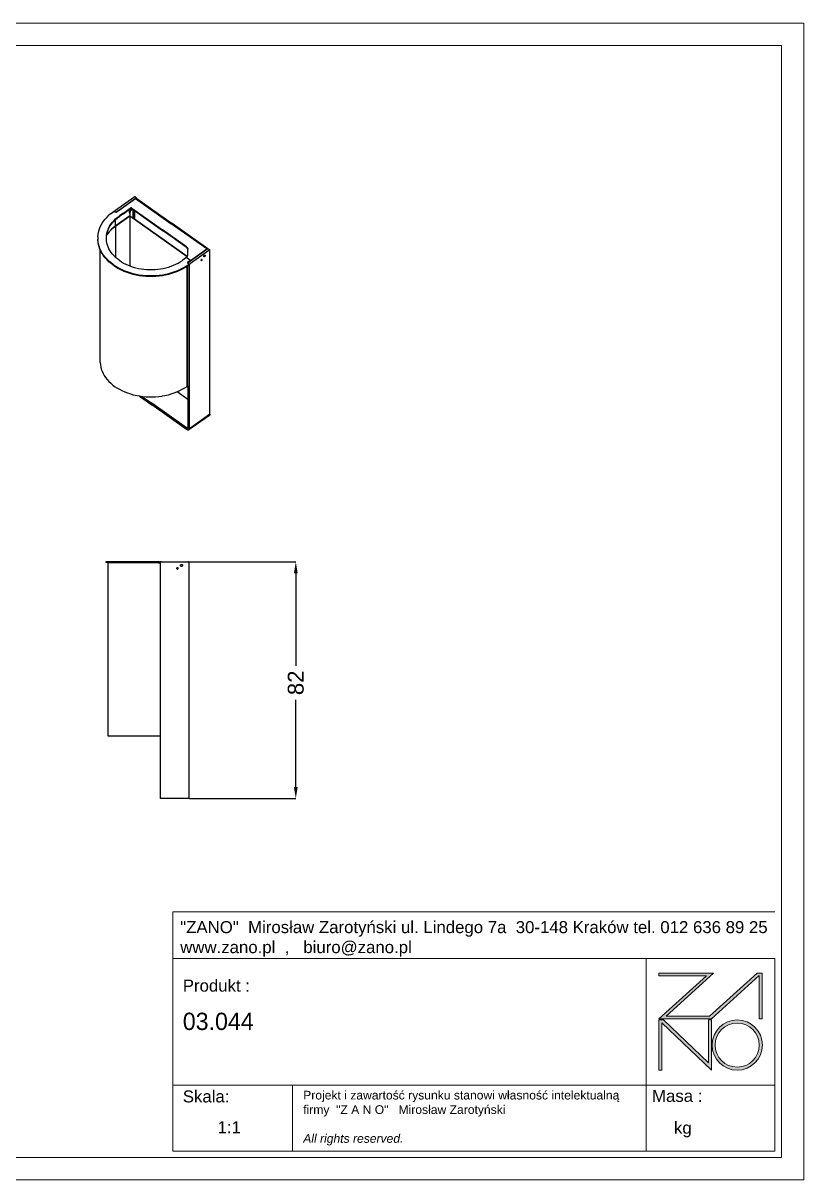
# Model space of a CAD drawing. Header units: inches. Extents: x -1533 to 3873, y -634 to 3374.
# Drawn here: x 1170 to 3873, y -634 to 3374 of the extents above; entities that cross this region are included whole.
import ezdxf

# ---------------------------------------------------------------- set-up
doc = ezdxf.new("R2010")
doc.units = ezdxf.units.IN
doc.header["$MEASUREMENT"] = 0
doc.layers.add('DIMS', color=7, linetype='Continuous')
doc.layers.add('tabelka', color=155, linetype='Continuous')
doc.styles.get("Standard").update_dxf_attribs({"font": 'arial.ttf'})
doc.dimstyles.new('ISO-25', dxfattribs={"dimtxt": 2.5, "dimasz": 2.5, "dimexe": 1.25, "dimexo": 0.625, "dimtad": 1, "dimtxsty": 'Standard', "dimcen": 2.5, "dimadec": 0, "dimazin": 0, "dimtfac": 1, "dimtmove": 0, "dimatfit": 3, "dimfxl": 0, "dimarcsym": 0})

# ---------------------------------------------------------------- blocks, each defined once
blk = doc.blocks.new('*D29')
at = {"layer": 'Defpoints', "color": 0}
for p in [(1740, 1507.9), (1745, 687.2), (2113.9, 687.2)]:
    blk.add_point(p, dxfattribs=at)
at = {"layer": 'DIMS', "color": 0, "lineweight": -2}
for p, q in [((1740.5, 1507.9), (2114.4, 1507.9)), ((2113.9, 1467.9), (2113.9, 1147.4)), ((2113.9, 727.2), (2113.9, 1029.2)), ((1745.5, 687.2), (2114.4, 687.2))]:
    blk.add_line(p, q, dxfattribs=at)
at = {"layer": 'DIMS', "color": 0}
for points in [[(2120.5, 1467.9), (2107.2, 1467.9), (2113.9, 1507.9)], [(2107.2, 727.2), (2120.5, 727.2), (2113.9, 687.2)]]:
    blk.add_solid(points, dxfattribs=at)
at = {"layer": 'DIMS', "color": 0, "insert": (2113.9, 1088.3), "char_height": 55, "attachment_point": 5, "rotation": 90}
blk.add_mtext('82', dxfattribs=at)
blk = doc.blocks.new('zano')
at = {"layer": 'Defpoints', "lineweight": 5}
for points in [[(6270.2, 3716.2), (6270.2, 3707.4), (6434.8, 3707.4), (6270.2, 3558.4), (6452.4, 3558.4), (6617.9, 3708.2), (6617.9, 3558.4), (6628.6, 3558.4), (6628.6, 3716.2), (6610.7, 3716.2), (6446.1, 3567.2), (6295.4, 3567.2), (6459.9, 3716.2), (6270.2, 3716.2), (6270.2, 3707.4)], [(6270.2, 3554.4), (6286.2, 3554.4), (6441.7, 3405.6), (6441.7, 3554.4), (6452.4, 3554.4), (6452.4, 3380.5), (6281, 3544.6), (6281, 3380.5), (6270.2, 3380.5)]]:
    blk.add_hatch(color=251, dxfattribs=at).paths.add_polyline_path(points)
h = blk.add_hatch(color=251, dxfattribs=at)
h.paths.add_polyline_path([(6454.7, 3467.4, 1), (6628.6, 3467.4, 1)])
h.paths.add_polyline_path([(6617.9, 3467.4, -1), (6465.4, 3467.4, -1)], flags=16)
at = {"layer": 'Defpoints', "color": 251, "lineweight": 5}
blk.add_lwpolyline([(6434.8, 3707.4), (6270.2, 3558.4), (6452.4, 3558.4), (6617.9, 3708.2), (6617.9, 3558.4), (6628.6, 3558.4), (6628.6, 3716.2), (6610.7, 3716.2), (6446.1, 3567.2), (6295.4, 3567.2), (6459.9, 3716.2), (6270.2, 3716.2), (6270.2, 3707.4), (6432.1, 3707.4)], dxfattribs=at)
for points in [[(6270.2, 3716.2), (6270.2, 3707.4), (6434.8, 3707.4), (6270.2, 3558.4), (6452.4, 3558.4), (6617.9, 3708.2), (6617.9, 3558.4), (6628.6, 3558.4), (6628.6, 3716.2), (6610.7, 3716.2), (6446.1, 3567.2), (6295.4, 3567.2), (6459.9, 3716.2), (6270.2, 3716.2), (6270.2, 3707.4)], [(6270.2, 3554.4), (6286.2, 3554.4), (6441.7, 3405.6), (6441.7, 3554.4), (6452.4, 3554.4), (6452.4, 3380.5), (6281, 3544.6), (6281, 3380.5), (6270.2, 3380.5)]]:
    blk.add_lwpolyline(points, close=True, dxfattribs=at)
for radius in [87, 76.3]:
    blk.add_circle((6541.7, 3467.4), radius, dxfattribs=at)

msp = doc.modelspace()

# ---------------------------------------------------------------- linework, layer by layer
for p, q in [((1489.1, 2725.7), (1553.5, 2771.2)), ((1494.8, 2721.7), (1559.2, 2767.2)), ((1502.5, 2725.7), (1559.3, 2765.8)), ((1554.1, 2771.6), (1553.5, 2771.2)), ((1554.7, 2771.9), (1554.1, 2771.6)), ((1555.3, 2772), (1554.7, 2771.9)), ((1555.8, 2772), (1555.3, 2772)), ((1556.2, 2771.9), (1555.8, 2772)), ((1561.9, 2767.9), (1556.2, 2771.9)), ((1559.2, 2767.2), (1559.8, 2767.6)), ((1559.3, 2765.8), (1560.2, 2766.3)), ((1559.3, 2765.8), (1682.4, 2678.8)), ((1559.8, 2767.6), (1560.4, 2767.9)), ((1560.2, 2766.3), (1561, 2766.7)), ((1560.4, 2767.9), (1560.9, 2768)), ((1560.9, 2768), (1561.4, 2768)), ((1561, 2766.7), (1561.8, 2766.8)), ((1561.4, 2768), (1561.9, 2767.9)), ((1561.8, 2766.8), (1562.4, 2766.7)), ((1561.9, 2767.9), (1562.2, 2767.6)), ((1562.2, 2767.6), (1562.5, 2767.2)), ((1562.4, 2766.7), (1562.6, 2766.6)), ((1562.5, 2767.2), (1562.6, 2766.8)), ((1562.6, 2766.8), (1562.6, 2766.6)), ((1562.6, 2766.6), (1563, 2766.5)), ((1563, 2766.5), (1686.1, 2679.4)), ((1488.5, 2725.2), (1487.9, 2724.7)), ((1489.1, 2725.7), (1488.5, 2725.2)), ((1502.5, 2725.7), (1492.9, 2718.9)), ((1516.7, 2715.7), (1540.8, 2732.7)), ((1516.7, 2713.6), (1533.8, 2725.7)), ((1533.8, 2725.7), (1534.7, 2726.3)), ((1535.5, 2724.5), (1533.8, 2725.7)), ((1534.7, 2726.3), (1535.4, 2726.8)), ((1534.7, 2726.3), (1534.8, 2725.9)), ((1534.9, 2725.5), (1534.8, 2725.9)), ((1534.9, 2725.5), (1534.9, 2725.5)), ((1534.9, 2725.5), (1535, 2725.3)), ((1535.1, 2725.1), (1535, 2725.3)), ((1535.4, 2726.8), (1535.7, 2727)), ((1535.4, 2726.8), (1536, 2726.4)), ((1535.7, 2727), (1536.3, 2727.4)), ((1535.7, 2727), (1535.7, 2727)), ((1535.7, 2727), (1536.4, 2726.9)), ((1536.4, 2726.1), (1536.2, 2726.3)), ((1536.3, 2727.4), (1536.4, 2727.5)), ((1536.4, 2727.4), (1536.3, 2727.4)), ((1536.4, 2727.5), (1536.5, 2727.6)), ((1536.6, 2727.3), (1536.4, 2727.5)), ((1536.4, 2727.4), (1536.4, 2727.5)), ((1536.4, 2727.5), (1536.4, 2727.5)), ((1536.8, 2727.1), (1536.4, 2727.4)), ((1536.4, 2727.3), (1536.4, 2727.4)), ((1536.4, 2726.9), (1536.6, 2726.9)), ((1537.2, 2727.5), (1536.5, 2727.6)), ((1537.1, 2727.4), (1536.5, 2727.6)), ((1536.8, 2727.3), (1536.5, 2727.6)), ((1536.5, 2727.6), (1536.5, 2727.6)), ((1536.5, 2727.6), (1536.5, 2727.6)), ((1536.5, 2727.6), (1536.6, 2727.6)), ((1537.5, 2727.8), (1536.6, 2727.7)), ((1537.4, 2727.7), (1536.6, 2727.6)), ((1536.6, 2727.6), (1536.6, 2727.7)), ((1536.6, 2727.7), (1536.7, 2727.7)), ((1537.1, 2725.6), (1536.6, 2726)), ((1537.6, 2728), (1536.7, 2727.7)), ((1536.7, 2727.7), (1536.9, 2727.9)), ((1536.9, 2727.9), (1537.4, 2728.2)), ((1537.5, 2728.1), (1536.9, 2727.9)), ((1537.2, 2726.8), (1537.1, 2726.8)), ((1537.8, 2726.4), (1537.3, 2726.7)), ((1537.4, 2728.2), (1537.5, 2728.3)), ((1537.5, 2728.1), (1537.4, 2728.2)), ((1537.6, 2728.3), (1537.5, 2728.3)), ((1537.5, 2728.3), (1537.9, 2728)), ((1537.6, 2728.2), (1537.5, 2728.1)), ((1537.8, 2728), (1537.5, 2728.1)), ((1537.6, 2725.3), (1537.5, 2725.4)), ((1537.6, 2728.3), (1538.8, 2729.2)), ((1538.1, 2727.4), (1538.3, 2727.6)), ((1538.3, 2727.6), (1538.4, 2727.7)), ((1538.8, 2727.2), (1538.3, 2727.6)), ((1538.8, 2725.7), (1538.3, 2726)), ((1538.4, 2727.7), (1538.5, 2727.8)), ((1538.4, 2727.7), (1538.9, 2727.3)), ((1538.5, 2727.8), (1538.5, 2727.8)), ((1538.8, 2729.2), (1538.8, 2729.2)), ((1538.8, 2728.9), (1538.8, 2729.2)), ((1538.8, 2729.2), (1538.9, 2729.2)), ((1538.9, 2729.2), (1539.3, 2729.5)), ((1538.9, 2729), (1538.9, 2729.2)), ((1539.1, 2725.5), (1539, 2725.5)), ((1539.3, 2729.5), (1540.8, 2730.6)), ((1539.3, 2729.5), (1539.3, 2729.4)), ((1539.3, 2728.5), (1539.3, 2728.2)), ((1539.3, 2728.2), (1539.3, 2727.7)), ((1539.3, 2727), (1539.8, 2726.6)), ((1539.7, 2726.6), (1539.3, 2726.9)), ((1539.3, 2726.9), (1539.3, 2726.9)), ((1539.3, 2726.9), (1539.3, 2726.9)), ((1539.3, 2726.9), (1539.3, 2726.1)), ((1539.3, 2725.7), (1539.3, 2725.6)), ((1540, 2724.8), (1539.4, 2725.2)), ((1540.3, 2726.2), (1540.1, 2726.3)), ((1540.2, 2726.4), (1540.4, 2726.2)), ((1540.3, 2725.1), (1540.5, 2725.4)), ((1540.5, 2726.1), (1540.8, 2726)), ((1540.7, 2725.8), (1540.5, 2726.1)), ((1540.5, 2725.4), (1540.7, 2725.7)), ((1540.7, 2725.8), (1540.8, 2726)), ((1540.7, 2725.7), (1540.7, 2725.8)), ((1540.9, 2725.8), (1540.7, 2725.8)), ((1540.7, 2725.2), (1540.8, 2725.5)), ((1541.5, 2733.1), (1540.8, 2732.7)), ((1541.2, 2732.6), (1540.8, 2732.6)), ((1540.8, 2731.9), (1540.9, 2731.8)), ((1540.8, 2731.8), (1540.8, 2731.8)), ((1541.4, 2731.4), (1540.8, 2731.8)), ((1540.8, 2731.8), (1540.8, 2731.8)), ((1540.9, 2731.8), (1540.8, 2731.8)), ((1541.3, 2731.3), (1540.8, 2731.6)), ((1540.8, 2730.6), (1541.5, 2731)), ((1540.8, 2730), (1541.3, 2729.7)), ((1540.8, 2726), (1541.2, 2726.6)), ((1540.8, 2725.5), (1540.9, 2725.8)), ((1541.5, 2732.3), (1540.9, 2731.8)), ((1540.9, 2731.8), (1541.5, 2731.4)), ((1540.9, 2726), (1541.1, 2726.4)), ((1540.9, 2725.8), (1540.9, 2726)), ((1541.5, 2725.3), (1540.9, 2725.8)), ((1541.1, 2726.4), (1541.3, 2726.8)), ((1541.5, 2732.8), (1541.2, 2732.6)), ((1541.2, 2732.6), (1541.5, 2732.4)), ((1541.2, 2726.6), (1541.3, 2726.8)), ((1541.3, 2726.8), (1541.6, 2727.2)), ((1542.3, 2733.4), (1541.5, 2733.1)), ((1541.5, 2731), (1541.6, 2731)), ((1541.7, 2725.9), (1541.5, 2725.5)), ((1541.5, 2725.5), (1541.5, 2725.3)), ((1541.5, 2725.3), (1541.5, 2725.1)), ((1541.6, 2731), (1541.8, 2731.1)), ((1542.3, 2730.6), (1541.6, 2731)), ((1541.6, 2727.3), (1542.1, 2727.9)), ((1541.6, 2727.2), (1541.6, 2727.3)), ((1541.8, 2726.3), (1541.7, 2725.9)), ((1541.8, 2731.1), (1542.3, 2731.3)), ((1541.8, 2731.1), (1542.4, 2730.7)), ((1542, 2731), (1541.8, 2731.1)), ((1541.8, 2731.1), (1541.8, 2731.1)), ((1541.8, 2729.3), (1542.4, 2728.9)), ((1542.1, 2726.7), (1541.8, 2726.3)), ((1542.4, 2730.7), (1542, 2731)), ((1542.1, 2727.9), (1542.7, 2728.4)), ((1542.1, 2727.9), (1542.2, 2728)), ((1542.1, 2727.9), (1542.1, 2727.9)), ((1542.3, 2727.1), (1542.1, 2726.7)), ((1542.2, 2728), (1542.5, 2728.3)), ((1543.1, 2733.5), (1542.3, 2733.4)), ((1542.3, 2731.3), (1542.9, 2731.4)), ((1542.6, 2727.4), (1542.3, 2727.1)), ((1542.5, 2728.3), (1542.9, 2728.6)), ((1542.9, 2727.7), (1542.6, 2727.4)), ((1543.5, 2729.7), (1542.7, 2730.2)), ((1542.7, 2728.4), (1542.9, 2728.6)), ((1542.8, 2728.7), (1542.9, 2728.6)), ((1542.9, 2731.4), (1543, 2731.3)), ((1542.9, 2731.4), (1543.1, 2731.4)), ((1542.9, 2730.4), (1543.7, 2729.8)), ((1543.5, 2729.9), (1542.9, 2730.4)), ((1543.1, 2728.8), (1542.9, 2728.6)), ((1542.9, 2728.6), (1543.2, 2728.8)), ((1542.9, 2728.6), (1542.9, 2728.6)), ((1543.2, 2728), (1542.9, 2728.6)), ((1543.2, 2728), (1542.9, 2727.7)), ((1544, 2733.5), (1543.1, 2733.5)), ((1543.1, 2731.4), (1544, 2731.4)), ((1543.6, 2729), (1543.2, 2728.8)), ((1543.2, 2728.8), (1543.2, 2728.8)), ((1543.2, 2728), (1543.6, 2728.2)), ((1543.5, 2730.9), (1544.3, 2730.3)), ((1543.5, 2729.9), (1543.6, 2729.8)), ((1543.9, 2729.1), (1543.6, 2729)), ((1543.6, 2729), (1543.6, 2729)), ((1543.6, 2729), (1543.7, 2729)), ((1543.6, 2728.2), (1543.9, 2728.3)), ((1543.7, 2729), (1543.9, 2729.1)), ((1544.2, 2729.2), (1543.8, 2729.5)), ((1544.6, 2729.1), (1543.9, 2729.6)), ((1543.9, 2729.1), (1544.2, 2729.2)), ((1544.2, 2729.1), (1543.9, 2729.1)), ((1543.9, 2728.3), (1544.2, 2728.4)), ((1544.2, 2725.4), (1543.9, 2725)), ((1544.9, 2733.4), (1544, 2733.5)), ((1544, 2731.4), (1544.9, 2731.3)), ((1544, 2729.6), (1544.6, 2729.1)), ((1544.2, 2729.2), (1544.3, 2729.2)), ((1544.4, 2729), (1544.2, 2729.1)), ((1544.2, 2728.4), (1544.4, 2728.4)), ((1544.4, 2725.7), (1544.2, 2725.4)), ((1544.3, 2729.2), (1544.6, 2729.1)), ((1544.4, 2729), (1544.3, 2729.2)), ((1544.6, 2728.9), (1544.4, 2729)), ((1544.4, 2728.4), (1544.7, 2728.3)), ((1544.7, 2726.1), (1544.4, 2725.7)), ((1544.5, 2730.2), (1544.9, 2730)), ((1544.9, 2729.3), (1544.6, 2729.1)), ((1544.6, 2729.1), (1544.7, 2729.1)), ((1544.6, 2729.1), (1544.7, 2729.1)), ((1544.6, 2729.1), (1544.6, 2729.1)), ((1544.8, 2728.7), (1544.6, 2728.9)), ((1544.7, 2729.1), (1544.8, 2729)), ((1544.7, 2728.3), (1544.8, 2728.1)), ((1544.8, 2726.5), (1544.7, 2726.1)), ((1544.8, 2729), (1544.9, 2729)), ((1544.9, 2728.4), (1544.8, 2728.7)), ((1544.8, 2728.1), (1544.9, 2727.9)), ((1544.9, 2726.9), (1544.8, 2726.5)), ((1545.7, 2733.1), (1544.9, 2733.4)), ((1544.9, 2731.3), (1545.7, 2731)), ((1544.9, 2730), (1546, 2730.8)), ((1546.5, 2730.5), (1544.9, 2729.3)), ((1546.8, 2730.3), (1544.9, 2728.9)), ((1544.9, 2729.5), (1544.9, 2730)), ((1544.9, 2729.3), (1544.9, 2729.5)), ((1544.9, 2729.2), (1544.9, 2729.3)), ((1544.9, 2729.3), (1544.9, 2729.3)), ((1544.9, 2729.2), (1544.9, 2729.2)), ((1544.9, 2729), (1544.9, 2728.9)), ((1544.9, 2729), (1544.9, 2729)), ((1545, 2728.1), (1544.9, 2728.4)), ((1544.9, 2727.9), (1545, 2727.8)), ((1545, 2727.3), (1544.9, 2726.9)), ((1545, 2727.8), (1545, 2728.1)), ((1545, 2727.8), (1545, 2727.8)), ((1545, 2727.8), (1545, 2727.6)), ((1545, 2727.6), (1545, 2727.3)), ((1546.4, 2732.7), (1545.7, 2733.1)), ((1545.7, 2731), (1546, 2730.8)), ((1546, 2730.8), (1546.4, 2731.1)), ((1546, 2730.8), (1546.4, 2730.6)), ((1546.4, 2732.7), (1652.6, 2657.6)), ((1546.4, 2730.6), (1546.5, 2730.5)), ((1546.5, 2730.5), (1546.8, 2730.3)), ((1546.8, 2730.3), (1549.9, 2728.1)), ((1549.9, 2728.1), (1549.9, 2698)), ((1549.9, 2728.1), (1553.8, 2725.4)), ((1553.8, 2725.4), (1553.8, 2695.3)), ((1553.8, 2725.4), (1554.8, 2724.6)), ((1443.5, 2680.4), (1448.4, 2687.8)), ((1448.4, 2687.8), (1454, 2694.9)), ((1454, 2694.9), (1460.2, 2701.8)), ((1460.2, 2701.8), (1466.9, 2708.4)), ((1474.3, 2714.7), (1466.9, 2708.4)), ((1474.3, 2714.7), (1482, 2720.5)), ((1479.2, 2684.4), (1484.4, 2690.1)), ((1479.2, 2682.2), (1484.4, 2688)), ((1482, 2720.5), (1483.4, 2721.5)), ((1483.4, 2721.5), (1483.8, 2721.7)), ((1483.8, 2721.7), (1484.2, 2721.9)), ((1484.2, 2721.9), (1484.6, 2721.9)), ((1484.4, 2690.1), (1490.1, 2695.7)), ((1484.4, 2688), (1488.8, 2692.3)), ((1484.6, 2721.9), (1485.1, 2721.9)), ((1485.1, 2721.9), (1485.5, 2721.9)), ((1485.5, 2721.9), (1485.9, 2721.7)), ((1485.9, 2721.7), (1486, 2721.6)), ((1486.1, 2721.8), (1486, 2721.6)), ((1486, 2721.6), (1486.3, 2721.5)), ((1486.4, 2722.5), (1486.1, 2721.8)), ((1486.3, 2721.5), (1490, 2718.9)), ((1486.9, 2723.3), (1486.4, 2722.5)), ((1487.4, 2724), (1486.9, 2723.3)), ((1487.9, 2724.7), (1487.4, 2724)), ((1539, 2705.7), (1488.8, 2670.2)), ((1488.8, 2692.3), (1490.1, 2693.6)), ((1488.8, 2692.3), (1488.8, 2670.2)), ((1539, 2704.7), (1489.5, 2669.7)), ((1490.4, 2718.7), (1490, 2718.9)), ((1490.1, 2695.7), (1495.4, 2700.2)), ((1490.1, 2693.6), (1495.4, 2698.1)), ((1490.8, 2718.5), (1490.4, 2718.7)), ((1491.2, 2718.4), (1490.8, 2718.5)), ((1491.7, 2718.4), (1491.2, 2718.4)), ((1492.1, 2718.5), (1491.7, 2718.4)), ((1492.1, 2718.5), (1492.5, 2719.3)), ((1492.5, 2718.7), (1492.1, 2718.5)), ((1492.1, 2718.5), (1492.1, 2718.5)), ((1492.1, 2718.5), (1492.1, 2718.5)), ((1492.5, 2719.3), (1493, 2720)), ((1492.9, 2718.9), (1492.5, 2718.7)), ((1493, 2720), (1493.6, 2720.7)), ((1493.6, 2720.7), (1494.2, 2721.2)), ((1494.2, 2721.2), (1494.8, 2721.7)), ((1495.4, 2700.2), (1496.3, 2701)), ((1495.4, 2700.2), (1495.4, 2698.1)), ((1495.4, 2698.1), (1496.3, 2698.8)), ((1496.3, 2701), (1503.1, 2706.1)), ((1496.3, 2698.8), (1503.1, 2704)), ((1504.2, 2706.9), (1503.1, 2706.1)), ((1503.1, 2706.1), (1503.1, 2704)), ((1504.2, 2704.7), (1503.1, 2704)), ((1516.7, 2715.7), (1504.2, 2706.9)), ((1516.7, 2713.6), (1504.2, 2704.7)), ((1504.2, 2706.9), (1504.2, 2704.7)), ((1516.7, 2715.7), (1516.7, 2713.6)), ((1535.1, 2725.1), (1535.1, 2725.1)), ((1535.1, 2725.1), (1535.2, 2725)), ((1535.3, 2724.8), (1535.2, 2725)), ((1535.5, 2724.5), (1535.3, 2724.8)), ((1535.3, 2724.8), (1535.3, 2724.8)), ((1535.5, 2724.5), (1535.6, 2724.5)), ((1535.6, 2724.5), (1535.7, 2724.4)), ((1535.8, 2724.3), (1535.7, 2724.4)), ((1535.9, 2724.2), (1535.8, 2724.3)), ((1535.9, 2724.2), (1536, 2724.2)), ((1536.2, 2724.1), (1536, 2724.2)), ((1536.2, 2724.1), (1536.2, 2724.1)), ((1536.2, 2724.1), (1536.3, 2724)), ((1536.5, 2723.9), (1536.3, 2724)), ((1536.5, 2723.9), (1536.5, 2723.9)), ((1536.5, 2723.9), (1536.7, 2723.9)), ((1536.9, 2723.9), (1536.7, 2723.9)), ((1536.9, 2723.9), (1536.9, 2723.8)), ((1536.9, 2723.8), (1537.1, 2723.8)), ((1537.3, 2723.8), (1537.1, 2723.8)), ((1537.4, 2718.9), (1537.2, 2718.2)), ((1537.2, 2718.2), (1537.2, 2717.6)), ((1537.2, 2717.6), (1537.2, 2717.1)), ((1537.2, 2717.1), (1537.4, 2716.8)), ((1537.3, 2723.8), (1537.8, 2723.8)), ((1537.3, 2723.8), (1537.3, 2723.8)), ((1537.8, 2719.6), (1537.4, 2718.9)), ((1537.4, 2716.8), (1537.8, 2716.6)), ((1537.8, 2723.8), (1538.2, 2723.9)), ((1538.2, 2720.2), (1537.8, 2719.6)), ((1537.8, 2716.6), (1538.2, 2716.5)), ((1538.1, 2725), (1538, 2725)), ((1538.2, 2723.9), (1538.7, 2724)), ((1538.7, 2720.8), (1538.2, 2720.2)), ((1538.2, 2716.5), (1538.7, 2716.7)), ((1539.2, 2724.2), (1538.6, 2724.6)), ((1538.7, 2724), (1539.2, 2724.2)), ((1539.3, 2721.2), (1538.7, 2720.8)), ((1538.7, 2716.7), (1539.3, 2717)), ((1539.3, 2705.5), (1539, 2705.7)), ((1539, 2704.7), (1539, 2532.9)), ((1737.7, 2564.2), (1539, 2704.7)), ((1539.2, 2724.2), (1539.3, 2724.2)), ((1539.3, 2725.1), (1539.3, 2724.2)), ((1539.3, 2724.2), (1539.4, 2724.3)), ((1539.3, 2724.2), (1539.3, 2721.2)), ((1539.8, 2721.6), (1539.3, 2721.2)), ((1539.3, 2721.2), (1539.3, 2717)), ((1539.3, 2717), (1539.8, 2717.5)), ((1539.3, 2717), (1539.3, 2705.5)), ((1549.9, 2698), (1539.3, 2705.5)), ((1539.4, 2724.3), (1539.6, 2724.4)), ((1539.6, 2724.4), (1539.8, 2724.6)), ((1539.8, 2724.6), (1540, 2724.8)), ((1540.3, 2721.7), (1539.8, 2721.6)), ((1539.8, 2717.5), (1540.3, 2718)), ((1540, 2724.8), (1540.1, 2724.9)), ((1541.1, 2724.1), (1540, 2724.8)), ((1540.1, 2724.9), (1540.3, 2725.1)), ((1540.8, 2721.7), (1540.3, 2721.7)), ((1540.3, 2718), (1540.8, 2718.7)), ((1540.7, 2724.8), (1540.7, 2725.2)), ((1540.8, 2724.5), (1540.7, 2724.8)), ((1540.9, 2724.2), (1540.8, 2724.5)), ((1541.1, 2721.5), (1540.8, 2721.7)), ((1540.8, 2718.7), (1541.1, 2719.4)), ((1541.1, 2724.1), (1540.9, 2724.2)), ((1541.3, 2723.9), (1541.1, 2724.1)), ((1541.3, 2721.1), (1541.1, 2721.5)), ((1541.1, 2719.4), (1541.3, 2720)), ((1541.6, 2723.9), (1541.3, 2723.9)), ((1541.4, 2720.6), (1541.3, 2721.1)), ((1541.3, 2720), (1541.4, 2720.6)), ((1541.5, 2725.1), (1541.5, 2724.8)), ((1541.5, 2724.8), (1541.5, 2724.5)), ((1541.5, 2724.5), (1541.7, 2724.3)), ((1541.9, 2723.9), (1541.6, 2723.9)), ((1541.7, 2724.3), (1541.8, 2724.1)), ((1541.8, 2724.1), (1542.1, 2724.1)), ((1542.2, 2724), (1541.9, 2723.9)), ((1542.1, 2724.1), (1542.3, 2724)), ((1542.3, 2724), (1542.2, 2724)), ((1542.3, 2724), (1542.6, 2724.1)), ((1542.6, 2724.1), (1542.9, 2724.2)), ((1542.9, 2724.2), (1543.2, 2724.4)), ((1543.6, 2724.7), (1543.2, 2724.4)), ((1543.9, 2725), (1543.6, 2724.7)), ((1553.8, 2695.3), (1549.9, 2698)), ((1554.8, 2694.5), (1553.8, 2695.3)), ((1554.8, 2724.6), (1554.8, 2694.5)), ((1554.8, 2724.6), (1652.6, 2655.5)), ((1685.8, 2601.9), (1554.8, 2694.5)), ((1429.2, 2641.1), (1430.7, 2649.2)), ((1430.7, 2649.2), (1432.8, 2657.2)), ((1432.8, 2657.2), (1435.7, 2665.1)), ((1435.7, 2665.1), (1439.3, 2672.8)), ((1439.3, 2672.8), (1443.5, 2680.4)), ((1458.5, 2639.1), (1459.7, 2645.9)), ((1467.1, 2651.2), (1459.3, 2641.7)), ((1467.9, 2650.8), (1459.3, 2640.3)), ((1459.7, 2645.9), (1461.5, 2652.7)), ((1459.7, 2643.8), (1461.5, 2650.5)), ((1461.5, 2652.7), (1463.9, 2659.3)), ((1461.5, 2650.5), (1463.9, 2657.2)), ((1463.9, 2659.3), (1466.9, 2665.8)), ((1463.9, 2657.2), (1466.9, 2663.7)), ((1466.9, 2665.8), (1470.5, 2672.2)), ((1466.9, 2663.7), (1470.5, 2670)), ((1477.2, 2661.1), (1467.1, 2651.2)), ((1478, 2660.7), (1467.9, 2650.8)), ((1470.5, 2672.2), (1474.6, 2678.4)), ((1470.5, 2670), (1474.6, 2676.2)), ((1474.6, 2678.4), (1479.2, 2684.4)), ((1474.6, 2676.2), (1479.2, 2682.2)), ((1488.8, 2670.2), (1477.2, 2661.1)), ((1489.5, 2669.7), (1478, 2660.7)), ((1489.5, 2669.7), (1489.5, 2562.7)), ((1652.6, 2657.6), (1652.6, 2655.5)), ((1735.7, 2598.9), (1652.6, 2657.6)), ((1685.8, 2632), (1652.6, 2655.5)), ((1682.4, 2678.8), (1683.3, 2679.3)), ((1805.6, 2591.7), (1682.4, 2678.8)), ((1683.3, 2679.3), (1684.1, 2679.6)), ((1684.1, 2679.6), (1684.9, 2679.7)), ((1684.9, 2679.7), (1685.6, 2679.7)), ((1685.6, 2679.7), (1686.1, 2679.4)), ((1809.2, 2592.3), (1686.1, 2679.4)), ((1428.5, 2633), (1429.2, 2641.1)), ((1428.5, 2633), (1428.5, 2624.8)), ((1429.2, 2616.7), (1428.5, 2624.8)), ((1428.5, 2624.8), (1428.5, 2622.7)), ((1429.2, 2614.6), (1428.5, 2622.7)), ((1430.7, 2608.6), (1429.2, 2616.7)), ((1430.7, 2606.5), (1429.2, 2614.6)), ((1432.8, 2600.6), (1430.7, 2608.6)), ((1432.8, 2598.5), (1430.7, 2606.5)), ((1457.9, 2632.3), (1458.5, 2639.1)), ((1457.9, 2630.2), (1458.5, 2637)), ((1457.9, 2630.2), (1457.9, 2632.3)), ((1457.9, 2625.5), (1457.9, 2630.2)), ((1458.5, 2618.6), (1457.9, 2625.5)), ((1458.5, 2637), (1458.9, 2639.7)), ((1459.7, 2611.8), (1458.5, 2618.6)), ((1458.9, 2639.7), (1459.3, 2641.7)), ((1459.3, 2640.3), (1458.9, 2639.7)), ((1459.3, 2641.7), (1459.7, 2643.8)), ((1461.5, 2605.1), (1459.7, 2611.8)), ((1463.9, 2598.5), (1461.5, 2605.1)), ((1735.7, 2596.8), (1685.8, 2632)), ((1435.7, 2592.7), (1432.8, 2600.6)), ((1435.7, 2590.6), (1432.8, 2598.5)), ((1439.3, 2584.9), (1435.7, 2592.7)), ((1436.4, 2589.1), (1435.7, 2590.6)), ((1439.3, 2582.8), (1436.4, 2589.1)), ((1436.4, 2198.2), (1436.4, 2589.1)), ((1443.5, 2577.4), (1439.3, 2584.9)), ((1443.5, 2575.2), (1439.3, 2582.8)), ((1448.4, 2570), (1443.5, 2577.4)), ((1448.4, 2567.9), (1443.5, 2575.2)), ((1454, 2562.8), (1448.4, 2570)), ((1454, 2560.7), (1448.4, 2567.9)), ((1466.9, 2592), (1463.9, 2598.5)), ((1470.5, 2585.6), (1466.9, 2592)), ((1474.6, 2579.4), (1470.5, 2585.6)), ((1479.2, 2573.4), (1474.6, 2579.4)), ((1484.4, 2567.6), (1479.2, 2573.4)), ((1489.5, 2562.7), (1484.4, 2567.6)), ((1738.2, 2564.9), (1685.8, 2601.9)), ((1735.7, 2598.9), (1736.6, 2598.2)), ((1736.6, 2596), (1735.7, 2596.8)), ((1736.6, 2598.2), (1737.4, 2597.3)), ((1737.4, 2595.2), (1736.6, 2596)), ((1737.4, 2597.3), (1738.2, 2596.3)), ((1738.2, 2594.1), (1737.4, 2595.2)), ((1738.2, 2596.3), (1738.8, 2595.2)), ((1738.8, 2593.1), (1738.2, 2594.1)), ((1738.2, 2564.9), (1738.8, 2566)), ((1738.8, 2595.2), (1739.3, 2594.1)), ((1739.3, 2592), (1738.8, 2593.1)), ((1738.8, 2566), (1739.3, 2567.1)), ((1739.3, 2594.1), (1739.6, 2593)), ((1739.6, 2590.9), (1739.3, 2592)), ((1739.3, 2567.1), (1739.6, 2568.1)), ((1739.6, 2593), (1739.7, 2592.1)), ((1739.7, 2589.9), (1739.6, 2590.9)), ((1739.6, 2568.1), (1739.7, 2569.1)), ((1739.7, 2592.1), (1739.7, 2589.9)), ((1739.7, 2569.1), (1739.7, 2589.9)), ((1748.8, 2551.5), (1805.6, 2591.7)), ((1748.8, 2550), (1805.6, 2590.2)), ((1748.9, 2542.1), (1813.2, 2587.6)), ((1795.2, 2566.2), (1795.3, 2566.7)), ((1795.2, 2565.8), (1795.2, 2566.2)), ((1795.2, 2565.5), (1795.2, 2565.8)), ((1795.2, 2565.1), (1795.2, 2565.5)), ((1795.3, 2564.8), (1795.2, 2565.1)), ((1795.3, 2566.7), (1795.5, 2567.1)), ((1795.5, 2567.1), (1795.7, 2567.6)), ((1795.7, 2567.6), (1796, 2568)), ((1796, 2568), (1796.3, 2568.4)), ((1796.3, 2568.4), (1796.6, 2568.9)), ((1796.6, 2568.9), (1796.9, 2569.2)), ((1796.9, 2569.2), (1797.3, 2569.6)), ((1797.3, 2569.6), (1797.6, 2569.9)), ((1797.6, 2564.9), (1797.3, 2564.7)), ((1797.6, 2569.9), (1798, 2570.1)), ((1798, 2565.2), (1797.6, 2564.9)), ((1798, 2570.1), (1798.4, 2570.3)), ((1798.4, 2565.5), (1798, 2565.2)), ((1798.4, 2570.3), (1798.7, 2570.4)), ((1798.7, 2565.9), (1798.4, 2565.5)), ((1798.7, 2570.4), (1799, 2570.4)), ((1799, 2566.3), (1798.7, 2565.9)), ((1799, 2570.4), (1799.3, 2570.4)), ((1799.3, 2566.8), (1799, 2566.3)), ((1799.3, 2570.4), (1799.6, 2570.3)), ((1799.6, 2567.2), (1799.3, 2566.8)), ((1799.6, 2570.3), (1799.8, 2570.1)), ((1799.8, 2567.7), (1799.6, 2567.2)), ((1799.8, 2570.1), (1800, 2569.9)), ((1800, 2568.1), (1799.8, 2567.7)), ((1800, 2569.9), (1800.1, 2569.6)), ((1800.1, 2568.5), (1800, 2568.1)), ((1800.1, 2569.6), (1800.1, 2569.3)), ((1800.1, 2569.3), (1800.1, 2568.9)), ((1800.1, 2568.9), (1800.1, 2568.5)), ((1805.6, 2591.7), (1806.4, 2592.2)), ((1805.6, 2591.7), (1805.6, 2590.2)), ((1805.6, 2590.2), (1807.5, 2591.6)), ((1806.4, 2592.2), (1807.3, 2592.5)), ((1807.3, 2592.5), (1808, 2592.7)), ((1807.5, 2591.6), (1808.2, 2592)), ((1808, 2592.7), (1808.7, 2592.6)), ((1808.2, 2592), (1808.8, 2592.2)), ((1808.7, 2592.6), (1809.2, 2592.3)), ((1808.8, 2592.2), (1809.2, 2592.3)), ((1809.2, 2592.3), (1809.3, 2592.4)), ((1809.3, 2592.4), (1809.8, 2592.4)), ((1809.8, 2592.4), (1810.3, 2592.2)), ((1810.3, 2592.2), (1815.9, 2588.2)), ((1813.8, 2588), (1813.2, 2587.6)), ((1814.4, 2588.2), (1813.8, 2588)), ((1815, 2588.4), (1814.4, 2588.2)), ((1815.5, 2588.4), (1815, 2588.4)), ((1815.9, 2588.2), (1815.5, 2588.4)), ((1816.3, 2588), (1815.9, 2588.2)), ((1816.5, 2587.6), (1816.3, 2588)), ((1816.7, 2587.1), (1816.5, 2587.6)), ((1816.7, 2586.5), (1816.7, 2587.1)), ((1816.7, 2019.3), (1816.7, 2586.5)), ((1460.2, 2556), (1454, 2562.8)), ((1460.2, 2553.8), (1454, 2560.7)), ((1466.9, 2549.4), (1460.2, 2556)), ((1466.9, 2547.2), (1460.2, 2553.8)), ((1474.3, 2543.1), (1466.9, 2549.4)), ((1474.3, 2541), (1466.9, 2547.2)), ((1480.7, 2538.3), (1474.3, 2543.1)), ((1480.7, 2536.1), (1474.3, 2541)), ((1480.7, 2538.3), (1482.2, 2537.2)), ((1480.7, 2536.1), (1482.2, 2535.1)), ((1483.8, 2536.1), (1482.2, 2537.2)), ((1483.8, 2534), (1482.2, 2535.1)), ((1483.8, 2536.1), (1490.6, 2531.6)), ((1483.8, 2534), (1487.7, 2531.3)), ((1487.7, 2531.3), (1490.6, 2529.4)), ((1490.1, 2562.1), (1489.5, 2562.7)), ((1496.3, 2556.8), (1490.1, 2562.1)), ((1490.6, 2531.6), (1499.5, 2526.4)), ((1490.6, 2529.4), (1499.5, 2524.2)), ((1501.7, 2552.7), (1496.3, 2556.8)), ((1499.5, 2526.4), (1508.8, 2521.6)), ((1503, 2551.8), (1501.7, 2552.7)), ((1503, 2551.8), (1504.2, 2551)), ((1504.2, 2551), (1510, 2547.1)), ((1510, 2547.1), (1517.4, 2542.8)), ((1517.4, 2542.8), (1525.3, 2538.7)), ((1525.3, 2538.7), (1533.5, 2535.1)), ((1533.5, 2535.1), (1539, 2532.9)), ((1539, 2532.9), (1541.9, 2531.8)), ((1541.9, 2531.8), (1550.7, 2528.9)), ((1550.7, 2528.9), (1559.7, 2526.3)), ((1559.7, 2526.3), (1568.9, 2524.2)), ((1654.9, 2524.2), (1664.1, 2526.3)), ((1664.1, 2526.3), (1673.1, 2528.9)), ((1673.1, 2528.9), (1681.9, 2531.8)), ((1681.9, 2531.8), (1690.4, 2535.1)), ((1690.4, 2535.1), (1698.6, 2538.7)), ((1698.6, 2538.7), (1706.4, 2542.8)), ((1706.4, 2542.8), (1713.8, 2547.1)), ((1713.8, 2547.1), (1721.1, 2551.9)), ((1715, 2521.6), (1724.4, 2526.4)), ((1734.7, 2561.5), (1721.1, 2551.9)), ((1724.4, 2526.4), (1731.4, 2530.5)), ((1724.4, 2524.2), (1731.4, 2528.4)), ((1731.4, 2530.5), (1733.3, 2531.6)), ((1731.4, 2530.5), (1731.4, 2528.4)), ((1731.4, 2528.4), (1733.3, 2529.4)), ((1733.3, 2531.6), (1741.5, 2537)), ((1733.3, 2529.4), (1736.1, 2531.4)), ((1734.7, 2561.5), (1735.7, 2562.3)), ((1748.8, 2551.5), (1734.7, 2561.5)), ((1735.7, 2562.3), (1736.6, 2563)), ((1736.1, 2531.4), (1739.7, 2533.7)), ((1736.1, 2531.4), (1736.1, 2114.3)), ((1736.6, 2563), (1737.4, 2563.9)), ((1737.4, 2563.9), (1737.7, 2564.2)), ((1737.7, 2564.2), (1738.2, 2564.9)), ((1738.7, 2544.2), (1738.6, 2543.9)), ((1738.6, 2543.5), (1738.6, 2543.9)), ((1738.6, 2543.5), (1738.7, 2543.2)), ((1738.9, 2544.5), (1738.7, 2544.2)), ((1738.7, 2543.2), (1738.9, 2543)), ((1739.1, 2544.7), (1738.9, 2544.5)), ((1738.9, 2543), (1739.1, 2542.7)), ((1739.9, 2545.3), (1739.1, 2544.7)), ((1739.2, 2542.6), (1739.1, 2542.7)), ((1739.9, 2543.2), (1739.2, 2542.6)), ((1739.7, 2542.3), (1739.2, 2542.6)), ((1739.7, 2542.3), (1740.4, 2542.8)), ((1740.1, 2542), (1739.7, 2542.3)), ((1739.7, 2533.7), (1741.5, 2534.9)), ((1739.7, 2116.8), (1739.7, 2533.7)), ((1748.8, 2551.5), (1739.9, 2545.3)), ((1739.9, 2545.3), (1739.9, 2543.2)), ((1741.2, 2544.1), (1739.9, 2543.2)), ((1740.1, 2542.1), (1740.4, 2542.8)), ((1740.1, 2542), (1740.1, 2542.1)), ((1742.9, 2540), (1740.1, 2542)), ((1740.4, 2542.8), (1740.5, 2542.9)), ((1740.5, 2542.9), (1740.9, 2543.6)), ((1740.9, 2543.6), (1741.2, 2544.1)), ((1741.2, 2544.1), (1741.4, 2544.4)), ((1741.4, 2544.4), (1742, 2545)), ((1741.5, 2537), (1742.9, 2538)), ((1741.5, 2537), (1741.5, 2534.9)), ((1741.5, 2534.9), (1742.9, 2535.9)), ((1742, 2545), (1742.6, 2545.6)), ((1742.6, 2545.6), (1743.2, 2546.1)), ((1743.2, 2539.8), (1742.9, 2540)), ((1742.9, 2538), (1743.2, 2538.3)), ((1742.9, 2538), (1742.9, 2535.9)), ((1742.9, 2535.9), (1743.2, 2536.2)), ((1743.2, 2546.1), (1748.8, 2550)), ((1743.4, 2539.5), (1743.2, 2539.8)), ((1743.2, 2538.3), (1743.4, 2538.6)), ((1743.2, 2538.3), (1743.2, 2537.7)), ((1743.4, 2537.4), (1743.2, 2537.7)), ((1743.2, 2537.7), (1743.2, 2536.2)), ((1743.2, 2536.2), (1743.4, 2536.5)), ((1743.5, 2539.2), (1743.4, 2539.5)), ((1743.4, 2538.6), (1743.5, 2538.9)), ((1743.4, 2538.6), (1743.4, 2537.4)), ((1743.4, 2537.4), (1743.4, 2536.5)), ((1743.4, 2536.5), (1743.5, 2536.8)), ((1743.5, 2538.9), (1743.5, 2539.2)), ((1743.5, 2536.8), (1743.5, 2538.9)), ((1745.4, 2536.7), (1745.3, 2536)), ((1745.3, 1968.8), (1745.3, 2536)), ((1745.5, 2537.4), (1745.4, 2536.7)), ((1745.8, 2538.1), (1745.5, 2537.4)), ((1746.2, 2538.9), (1745.8, 2538.1)), ((1746.6, 2539.6), (1746.2, 2538.9)), ((1747.1, 2540.4), (1746.6, 2539.6)), ((1747.6, 2541), (1747.1, 2540.4)), ((1748.2, 2541.6), (1747.6, 2541)), ((1748.9, 2542.1), (1748.2, 2541.6)), ((1748.8, 2551.5), (1748.8, 2550)), ((1786, 2552.6), (1786.2, 2553)), ((1786, 2552.2), (1786, 2552.6)), ((1786, 2551.9), (1786, 2552.2)), ((1786, 2551.6), (1786, 2551.9)), ((1786.2, 2551.4), (1786, 2551.6)), ((1786.2, 2553), (1786.3, 2553.4)), ((1786.3, 2551.2), (1786.2, 2551.4)), ((1786.3, 2553.4), (1786.6, 2553.8)), ((1786.6, 2551.2), (1786.3, 2551.2)), ((1786.6, 2553.8), (1786.8, 2554.2)), ((1786.8, 2551.2), (1786.6, 2551.2)), ((1786.8, 2554.2), (1787.1, 2554.5)), ((1787.1, 2551.2), (1786.8, 2551.2)), ((1787.1, 2554.5), (1787.4, 2554.8)), ((1787.4, 2551.3), (1787.1, 2551.2)), ((1787.4, 2554.8), (1787.8, 2555.1)), ((1787.8, 2551.5), (1787.4, 2551.3)), ((1788.1, 2555.3), (1787.8, 2555.1)), ((1787.8, 2551.5), (1788.1, 2551.8)), ((1788.4, 2555.4), (1788.1, 2555.3)), ((1788.1, 2551.8), (1788.4, 2552.1)), ((1788.7, 2555.5), (1788.4, 2555.4)), ((1788.4, 2552.1), (1788.7, 2552.5)), ((1788.9, 2555.5), (1788.7, 2555.5)), ((1788.7, 2552.5), (1788.9, 2552.8)), ((1789.2, 2555.4), (1788.9, 2555.5)), ((1788.9, 2552.8), (1789.2, 2553.2)), ((1789.3, 2555.2), (1789.2, 2555.4)), ((1789.2, 2553.2), (1789.3, 2553.6)), ((1789.5, 2555), (1789.3, 2555.2)), ((1789.3, 2553.6), (1789.5, 2554)), ((1789.5, 2554.7), (1789.5, 2555)), ((1789.5, 2554.4), (1789.5, 2554.7)), ((1789.5, 2554), (1789.5, 2554.4)), ((1795.5, 2564.6), (1795.3, 2564.8)), ((1795.7, 2564.5), (1795.5, 2564.6)), ((1796, 2564.4), (1795.7, 2564.5)), ((1796.3, 2564.4), (1796, 2564.4)), ((1796.6, 2564.4), (1796.3, 2564.4)), ((1796.9, 2564.5), (1796.6, 2564.4)), ((1797.3, 2564.7), (1796.9, 2564.5)), ((1499.5, 2524.2), (1508.8, 2519.5)), ((1508.8, 2521.6), (1518.5, 2517.2)), ((1508.8, 2519.5), (1518.5, 2515.1)), ((1518.5, 2517.2), (1528.6, 2513.3)), ((1518.5, 2515.1), (1528.6, 2511.2)), ((1528.6, 2513.3), (1539, 2509.8)), ((1528.6, 2511.2), (1539, 2507.7)), ((1539, 2509.8), (1549.8, 2506.8)), ((1539, 2507.7), (1549.8, 2504.7)), ((1549.8, 2506.8), (1560.7, 2504.3)), ((1549.8, 2504.7), (1560.7, 2502.2)), ((1560.7, 2504.3), (1571.9, 2502.3)), ((1560.7, 2502.2), (1571.9, 2500.1)), ((1568.9, 2524.2), (1578.3, 2522.5)), ((1571.9, 2502.3), (1583.2, 2500.7)), ((1571.9, 2500.1), (1583.2, 2498.6)), ((1578.3, 2522.5), (1587.8, 2521.2)), ((1583.2, 2500.7), (1594.6, 2499.7)), ((1583.2, 2498.6), (1594.6, 2497.6)), ((1587.8, 2521.2), (1597.4, 2520.4)), ((1594.6, 2499.7), (1606.2, 2499.2)), ((1594.6, 2497.6), (1606.2, 2497.1)), ((1597.4, 2520.4), (1607.1, 2519.9)), ((1606.2, 2499.2), (1617.7, 2499.2)), ((1606.2, 2497.1), (1617.7, 2497.1)), ((1607.1, 2519.9), (1616.8, 2519.9)), ((1616.8, 2519.9), (1626.4, 2520.4)), ((1617.7, 2499.2), (1629.2, 2499.7)), ((1617.7, 2497.1), (1629.2, 2497.6)), ((1626.4, 2520.4), (1636, 2521.2)), ((1629.2, 2499.7), (1640.6, 2500.7)), ((1629.2, 2497.6), (1640.6, 2498.6)), ((1636, 2521.2), (1645.5, 2522.5)), ((1640.6, 2500.7), (1651.9, 2502.3)), ((1640.6, 2498.6), (1651.9, 2500.1)), ((1645.5, 2522.5), (1654.9, 2524.2)), ((1651.9, 2502.3), (1663.1, 2504.3)), ((1651.9, 2500.1), (1663.1, 2502.2)), ((1663.1, 2504.3), (1674.1, 2506.8)), ((1663.1, 2502.2), (1674.1, 2504.7)), ((1674.1, 2506.8), (1684.8, 2509.8)), ((1674.1, 2504.7), (1684.8, 2507.7)), ((1684.8, 2509.8), (1695.2, 2513.3)), ((1684.8, 2507.7), (1695.2, 2511.2)), ((1695.2, 2513.3), (1705.3, 2517.2)), ((1695.2, 2511.2), (1705.3, 2515.1)), ((1705.3, 2517.2), (1715, 2521.6)), ((1705.3, 2515.1), (1715, 2519.5)), ((1715, 2519.5), (1724.4, 2524.2)), ((1436.4, 2198.2), (1437.1, 2190.4)), ((1437.1, 2190.4), (1438.5, 2182.7)), ((1438.5, 2182.7), (1440.5, 2175)), ((1440.5, 2175), (1443.3, 2167.5)), ((1443.3, 2167.5), (1446.7, 2160)), ((1446.7, 2160), (1450.7, 2152.8)), ((1450.7, 2152.8), (1455.4, 2145.7)), ((1455.4, 2145.7), (1460.7, 2138.9)), ((1460.7, 2138.9), (1466.7, 2132.3)), ((1466.7, 2132.3), (1473.1, 2126)), ((1473.1, 2126), (1480.2, 2120)), ((1480.2, 2120), (1487.7, 2114.3)), ((1495.8, 2108.9), (1487.7, 2114.3)), ((1504.3, 2104), (1495.8, 2108.9)), ((1513.2, 2099.4), (1504.3, 2104)), ((1522.5, 2095.2), (1513.2, 2099.4)), ((1532.2, 2091.4), (1522.5, 2095.2)), ((1542.2, 2088.1), (1532.2, 2091.4)), ((1552.4, 2085.3), (1542.2, 2088.1)), ((1562.9, 2082.8), (1552.4, 2085.3)), ((1671.4, 2085.3), (1660.9, 2082.8)), ((1681.7, 2088.1), (1671.4, 2085.3)), ((1691.7, 2091.4), (1681.7, 2088.1)), ((1701.3, 2095.2), (1691.7, 2091.4)), ((1702.9, 2095.9), (1701.3, 2095.2)), ((1710.7, 2099.4), (1702.9, 2095.9)), ((1739.7, 2069.9), (1702.9, 2095.9)), ((1719.6, 2104), (1710.7, 2099.4)), ((1728.1, 2108.9), (1719.6, 2104)), ((1736.1, 2114.3), (1728.1, 2108.9)), ((1736.1, 2114.3), (1739.7, 2116.8)), ((1739.7, 2116.8), (1739.7, 2069.9)), ((1573.2, 2081), (1562.9, 2082.8)), ((1573.2, 2081), (1615.5, 2051.1)), ((1573.6, 2080.9), (1573.2, 2081)), ((1583.1, 2079.6), (1573.6, 2080.9)), ((1583.1, 2079.6), (1615.5, 2056.7)), ((1584.5, 2079.4), (1583.1, 2079.6)), ((1595.4, 2078.5), (1584.5, 2079.4)), ((1606.4, 2078), (1595.4, 2078.5)), ((1617.4, 2078), (1606.4, 2078)), ((1735.8, 1971.7), (1615.5, 2056.7)), ((1735.8, 1966), (1615.5, 2051.1)), ((1628.5, 2078.5), (1617.4, 2078)), ((1639.4, 2079.4), (1628.5, 2078.5)), ((1649.5, 2080.8), (1639.4, 2079.4)), ((1650.2, 2080.9), (1649.5, 2080.8)), ((1660.9, 2082.8), (1650.2, 2080.9)), ((1739.7, 2069.9), (1739.7, 1974.4)), ((1814.9, 2015), (1743.5, 1964.5)), ((1816.7, 2019.3), (1745.3, 1968.8)), ((1815.7, 2015.7), (1814.9, 2015)), ((1816.3, 2016.7), (1815.7, 2015.7)), ((1816.6, 2017.9), (1816.3, 2016.7)), ((1816.7, 2019.3), (1816.6, 2017.9)), ((1739.7, 1974.4), (1735.8, 1971.7)), ((1735.8, 1971.7), (1736.4, 1971.3)), ((1737.3, 1965.1), (1735.8, 1966)), ((1736.4, 1971.3), (1737, 1971)), ((1737, 1971), (1737.5, 1970.8)), ((1738.7, 1964.4), (1737.3, 1965.1)), ((1737.5, 1970.8), (1738.1, 1970.8)), ((1738.1, 1970.8), (1738.5, 1970.9)), ((1738.5, 1970.9), (1738.9, 1971)), ((1740.1, 1964), (1738.7, 1964.4)), ((1738.9, 1971), (1739.2, 1971.3)), ((1739.2, 1971.3), (1739.5, 1971.7)), ((1739.5, 1971.7), (1739.6, 1972.2)), ((1739.6, 1972.2), (1739.7, 1972.8)), ((1739.7, 1974.4), (1739.7, 1972.8)), ((1739.7, 1972.8), (1745.3, 1968.8)), ((1741.4, 1963.9), (1740.1, 1964)), ((1742.5, 1964), (1741.4, 1963.9)), ((1743.5, 1964.5), (1742.5, 1964)), ((1744.3, 1965.2), (1743.5, 1964.5)), ((1744.8, 1966.2), (1744.3, 1965.2)), ((1745.2, 1967.4), (1744.8, 1966.2)), ((1745.3, 1968.8), (1745.2, 1967.4)), ((1455.6, 1507.9), (1455.6, 1504.9)), ((1625.1, 1507.9), (1455.6, 1507.9)), ((1625.1, 1504.9), (1455.6, 1504.9)), ((1463.4, 1503.9), (1463.4, 1504.9)), ((1463.4, 1503.9), (1463.4, 904.3)), ((1639, 1503.9), (1463.4, 1503.9)), ((1625.1, 1507.9), (1625.1, 1504.9)), ((1638.8, 1507.9), (1625.1, 1507.9)), ((1638.8, 1504.9), (1625.1, 1504.9)), ((1638.8, 1507.9), (1638.8, 1504.9)), ((1640.8, 1507.9), (1638.8, 1507.9)), ((1638.8, 1504.9), (1640.8, 1504.9)), ((1639, 1503.9), (1644.1, 1503.9)), ((1640.8, 1507.9), (1641.2, 1507.9)), ((1640.8, 1507.9), (1640.8, 1504.9)), ((1640.8, 1504.9), (1641.2, 1504.9)), ((1641.2, 1507.9), (1641.6, 1507.9)), ((1641.2, 1507.9), (1641.2, 1504.9)), ((1641.2, 1504.9), (1641.6, 1504.9)), ((1641.6, 1507.9), (1642, 1507.9)), ((1641.6, 1507.9), (1641.6, 1504.9)), ((1641.6, 1504.9), (1642, 1504.9)), ((1642, 1507.9), (1642.3, 1507.9)), ((1642, 1507.9), (1642, 1504.9)), ((1642, 1504.9), (1642.3, 1504.9)), ((1642.3, 1507.9), (1642.6, 1507.9)), ((1642.3, 1507.9), (1642.3, 1504.9)), ((1642.3, 1504.9), (1642.6, 1504.9)), ((1642.6, 1507.9), (1642.7, 1507.9)), ((1642.6, 1507.9), (1642.6, 1504.9)), ((1642.6, 1504.9), (1642.7, 1504.9)), ((1642.7, 1507.9), (1642.8, 1507.9)), ((1642.7, 1507.9), (1642.7, 1504.9)), ((1642.7, 1504.9), (1642.8, 1504.9)), ((1642.8, 1507.9), (1642.8, 1504.9)), ((1645.9, 1507.9), (1642.8, 1507.9)), ((1642.8, 1504.9), (1644.5, 1504.9)), ((1644.1, 1503.8), (1644, 1502.9)), ((1644, 1502.9), (1644, 904.3)), ((1644.3, 1504.6), (1644.1, 1503.9)), ((1644.1, 1503.9), (1644.1, 1503.8)), ((1644.5, 1504.9), (1644.3, 1504.6)), ((1644.7, 1505.4), (1644.5, 1504.9)), ((1645.2, 1506.1), (1644.7, 1505.4)), ((1645.8, 1506.7), (1645.2, 1506.1)), ((1645.9, 1506.8), (1645.8, 1506.7)), ((1645.9, 1507.9), (1645.9, 1506.8)), ((1649, 1507.9), (1645.9, 1507.9)), ((1646.5, 1507.2), (1645.9, 1506.8)), ((1647.3, 1507.6), (1646.5, 1507.2)), ((1648.1, 1507.8), (1647.3, 1507.6)), ((1649, 1507.9), (1648.1, 1507.8)), ((1649, 1507.9), (1740, 1507.9)), ((1701.5, 1485.1), (1701.6, 1485.6)), ((1701.5, 1484.7), (1701.5, 1485.1)), ((1701.6, 1484.2), (1701.5, 1484.7)), ((1701.6, 1485.6), (1701.8, 1486)), ((1701.8, 1483.8), (1701.6, 1484.2)), ((1701.8, 1486), (1702, 1486.4)), ((1702, 1483.4), (1701.8, 1483.8)), ((1702, 1486.4), (1702.3, 1486.7)), ((1702.3, 1483), (1702, 1483.4)), ((1702.3, 1486.7), (1702.7, 1487)), ((1702.7, 1482.8), (1702.3, 1483)), ((1702.7, 1487), (1703.1, 1487.2)), ((1703.1, 1487.2), (1703.6, 1487.4)), ((1703.6, 1487.4), (1704, 1487.4)), ((1704.5, 1487.4), (1704, 1487.4)), ((1704.9, 1487.2), (1704.5, 1487.4)), ((1705.3, 1487), (1704.9, 1487.2)), ((1705.7, 1486.7), (1705.3, 1487)), ((1705.3, 1482.8), (1705.7, 1483)), ((1706, 1486.4), (1705.7, 1486.7)), ((1705.7, 1483), (1706, 1483.4)), ((1706.3, 1486), (1706, 1486.4)), ((1706, 1483.4), (1706.3, 1483.8)), ((1706.4, 1485.6), (1706.3, 1486)), ((1706.3, 1483.8), (1706.4, 1484.2)), ((1706.5, 1485.1), (1706.4, 1485.6)), ((1706.4, 1484.2), (1706.5, 1484.7)), ((1706.5, 1484.7), (1706.5, 1485.1)), ((1714.5, 1495.2), (1714.6, 1495.7)), ((1714.5, 1494.6), (1714.5, 1495.2)), ((1714.6, 1494.1), (1714.5, 1494.6)), ((1714.6, 1495.7), (1714.8, 1496.2)), ((1714.8, 1493.6), (1714.6, 1494.1)), ((1714.8, 1496.2), (1715, 1496.6)), ((1715, 1493.1), (1714.8, 1493.6)), ((1715, 1496.6), (1715.3, 1497.1)), ((1715.3, 1492.7), (1715, 1493.1)), ((1715.3, 1497.1), (1715.6, 1497.5)), ((1715.6, 1492.3), (1715.3, 1492.7)), ((1715.6, 1497.5), (1716, 1497.8)), ((1716, 1492), (1715.6, 1492.3)), ((1716, 1497.8), (1716.5, 1498)), ((1716.5, 1491.7), (1716, 1492)), ((1716.5, 1498), (1717, 1498.2)), ((1717, 1491.6), (1716.5, 1491.7)), ((1717, 1498.2), (1717.5, 1498.4)), ((1717.5, 1491.4), (1717, 1491.6)), ((1717.5, 1498.4), (1718, 1498.4)), ((1718, 1491.4), (1717.5, 1491.4)), ((1718, 1498.4), (1718.5, 1498.4)), ((1718.5, 1491.4), (1718, 1491.4)), ((1718.5, 1498.4), (1719, 1498.2)), ((1719, 1491.6), (1718.5, 1491.4)), ((1719, 1498.2), (1719.5, 1498)), ((1719.5, 1491.7), (1719, 1491.6)), ((1719.5, 1498), (1720, 1497.8)), ((1720, 1492), (1719.5, 1491.7)), ((1720, 1497.8), (1720.4, 1497.5)), ((1720.4, 1492.3), (1720, 1492)), ((1720.4, 1497.5), (1720.8, 1497.1)), ((1720.8, 1492.7), (1720.4, 1492.3)), ((1720.8, 1497.1), (1721, 1496.6)), ((1721, 1493.1), (1720.8, 1492.7)), ((1721, 1496.6), (1721.3, 1496.2)), ((1721.3, 1493.6), (1721, 1493.1)), ((1721.3, 1496.2), (1721.4, 1495.7)), ((1721.4, 1494.1), (1721.3, 1493.6)), ((1721.4, 1495.7), (1721.5, 1495.2)), ((1721.5, 1494.6), (1721.4, 1494.1)), ((1721.5, 1495.2), (1721.5, 1494.6)), ((1740.9, 1507.8), (1740, 1507.9)), ((1741.7, 1507.6), (1740.9, 1507.8)), ((1742.5, 1507.2), (1741.7, 1507.6)), ((1743.2, 1506.7), (1742.5, 1507.2)), ((1743.8, 1506.1), (1743.2, 1506.7)), ((1744.3, 1505.4), (1743.8, 1506.1)), ((1744.7, 1504.6), (1744.3, 1505.4)), ((1744.9, 1503.8), (1744.7, 1504.6)), ((1745, 1502.9), (1744.9, 1503.8)), ((1745, 700.7), (1745, 1502.9)), ((1703.1, 1482.6), (1702.7, 1482.8)), ((1703.6, 1482.4), (1703.1, 1482.6)), ((1704, 1482.4), (1703.6, 1482.4)), ((1704, 1482.4), (1704.5, 1482.4)), ((1704.5, 1482.4), (1704.9, 1482.6)), ((1704.9, 1482.6), (1705.3, 1482.8)), ((1463.4, 904.3), (1639, 904.3)), ((1639, 904.3), (1644, 904.3)), ((1644, 904.3), (1644, 700.7)), ((1644, 700.7), (1644, 687.2)), ((1745, 687.2), (1644, 687.2)), ((1745, 687.2), (1745, 700.7))]:
    msp.add_line(p, q)
at = {"layer": 'tabelka', "lineweight": 5}
for p, q in [((1688, 295.2), (3773, 295.2)), ((1688, 133.4), (1688, 295.2)), ((1688, 295.2), (3773, 295.2)), ((3327.1, 133.4), (3327.1, -305.2)), ((1688, -305.2), (3773, -305.2)), ((2102.3, -305.2), (2102.3, -533.8)), ((3327.1, -305.2), (3327.1, -533.8))]:
    msp.add_line(p, q, dxfattribs=at)
for points in [[(-1533.4, 3373.9), (3873, 3373.9), (3873, -633.8), (-1533.4, -633.8)], [(-1456, 3296.5), (3795.6, 3296.5), (3795.6, -556.4), (-1456, -556.4)], [(1688, 133.4), (3773, 133.4), (3773, -533.8), (1688, -533.8)]]:
    msp.add_lwpolyline(points, close=True, dxfattribs=at)

# ---------------------------------------------------------------- block references
msp.add_blockref('zano', (-2899.4, -3634.2))

# ---------------------------------------------------------------- texts
at = {"layer": 'tabelka', "lineweight": 5, "attachment_point": 1}
for s, insert, char_height, width in [('{\\fArial|b0|i0|c238|p34;"ZANO"  Mirosław Zarotyński ul. Lindego 7a  30-148 Kraków tel. 012 636 89 25\\Pwww.zano.pl  ,   biuro@zano.pl}', (1713.7, 262.7), 41.595, 2040.38), ('{\\fArial|b0|i0|c238|p34;Produkt : }', (1722.6, 60), 41.595, 265.273), ('{\\fCentury Gothic|b0|i0|c238|p34;03.044}', (1722.6, -54.6), 60, 849.376), ('{\\fArial|b0|i0|c238|p34;Skala: }', (1722.6, -323.9), 41.595, 191.675), ('{\\fArial|b0|i0|c238|p34;Masa :}', (3347.3, -322), 41.595, 200.457), ('{\\fArial|b0|i0|c238|p34;1:1}', (1843.1, -430.7), 41.595, 42.482), ('{\\fArial|b0|i0|c238|p34; kg}', (3407.3, -432.4), 41.595, 290.547)]:
    msp.add_mtext(s, dxfattribs=dict(at, insert=insert, char_height=char_height, width=width))
at = {"layer": 'tabelka', "color": 1, "lineweight": 5, "insert": (2139.5, -325.3), "char_height": 30, "width": 1186.12, "attachment_point": 1}
msp.add_mtext('{\\fArial|b0|i0|c0|p34;Projekt i zawartość rysunku stanowi własność intelektualną firmy \\fArial|b0|i0|c238|p34; "Z A N O"   Mirosław Zarotyński\\fArial|b0|i1|c238|p34;\\P\\PAll rights reserved.}', dxfattribs=at)

# ---------------------------------------------------------------- dimensions: what is measured, and where the dimension line sits
at = {"layer": 'DIMS'}
dim = msp.add_linear_dim(base=(2113.9, 687.2), p1=(1740, 1507.9), p2=(1745, 687.2), angle=270, text='82', dimstyle='ISO-25', override={"dimtxt": 55, "dimasz": 40, "dimexe": 0.5, "dimexo": 0.5, "dimgap": 20, "dimtad": 0, "dimtih": 1, "dimtoh": 1, "dimdec": 0, "dimzin": 0, "dimadec": 2, "dimtfac": 2, "dimtdec": 1, "dimtzin": 0}, dxfattribs=at)
dim.commit()
dim.dimension.update_dxf_attribs({"geometry": '*D29', "text_midpoint": (2113.9, 1088.3), "dimtype": 160, "text_rotation": 90})

doc.saveas('drawing.dxf')
